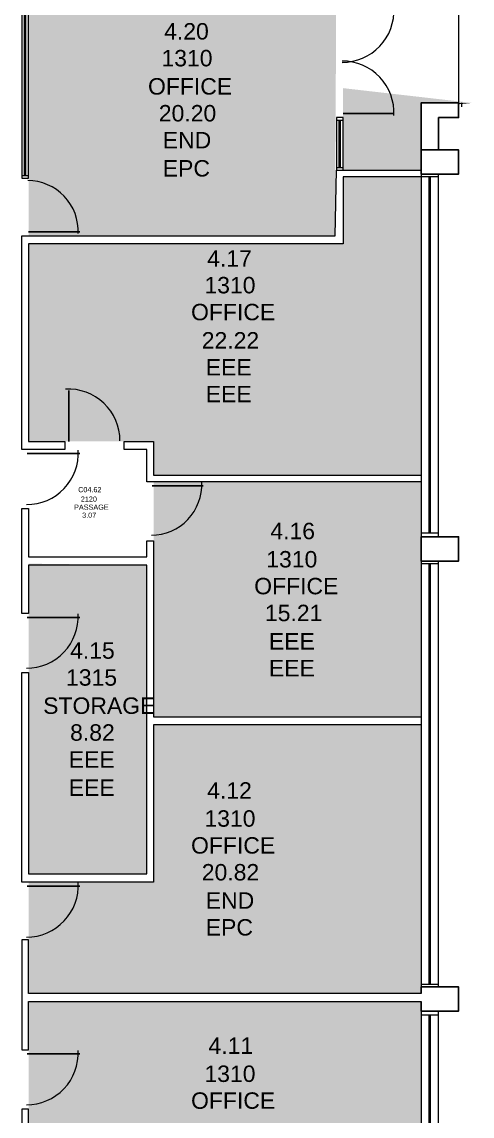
# Model space of a CAD drawing. Header units: millimetres. Extents: x -59 to 47, y 152 to 919.
# Drawn here: x 39.62 to 46.72, y 364.16 to 381.4 of the extents above; entities that cross this region are included whole.
import ezdxf

# ---------------------------------------------------------------- set-up
doc = ezdxf.new("R2010")
doc.units = ezdxf.units.MM
for name, color, linetype in [('PDF_014404$BL', 7, 'Continuous'), ('PDF_014404$DR', 7, 'Continuous'), ('PDF_014404$PL-STAIR', 7, 'Continuous'), ('PDF_014404$WA', 7, 'Continuous'), ('PDF_014404$WA-COL', 7, 'Continuous'), ('PDF_014404$WA-EXT', 7, 'Continuous'), ('PDF_014404$WN', 7, 'Continuous'), ('PDF_Text', 7, 'Continuous')]:
    doc.layers.add(name, color=color, linetype=linetype)
doc.layers.add('PDF_014404$HL-TMP', color=7, linetype='Continuous', true_color=0x800000)
doc.styles.add('PDF ArialMT', font='arial.ttf')

msp = doc.modelspace()

# ---------------------------------------------------------------- linework, layer by layer
at = {"layer": 'PDF_014404$BL', "lineweight": 9}
for points in [[(39.625, 382.303), (39.625, 378.937)], [(39.731, 378.937), (39.731, 382.303)], [(44.578, 379.89), (44.578, 379.064)], [(44.684, 379.064), (44.684, 379.89)], [(45.912, 379.001), (45.912, 373.285)], [(46.187, 373.285), (46.187, 379.001)], [(45.912, 372.904), (45.912, 366.194)], [(46.187, 366.194), (46.187, 372.904)], [(45.912, 365.813), (45.912, 360.098)], [(46.187, 360.098), (46.187, 365.813)]]:
    msp.add_lwpolyline(points, dxfattribs=at)
at = {"layer": 'PDF_014404$DR', "lineweight": 0}
for points in [[(44.684, 379.953), (45.488, 379.953), (44.684, 379.953)], [(39.731, 378.09), (40.535, 378.09), (39.731, 378.09)], [(40.366, 374.788), (40.366, 375.593), (40.366, 374.788)], [(39.71, 374.598), (40.535, 374.598), (39.71, 374.598)], [(41.678, 374.09), (42.482, 374.09), (41.678, 374.09)], [(39.71, 372.015), (40.535, 372.015), (39.71, 372.015)], [(39.71, 367.782), (40.535, 367.782), (39.71, 367.782)], [(39.71, 365.136), (40.535, 365.136), (39.71, 365.136)]]:
    msp.add_lwpolyline(points, dxfattribs=at)
for centre, radius, start, end in [((44.67, 381.576), 0.815, 270, 2.9553), ((44.67, 379.967), 0.815, 357.0447, 90), ((39.717, 378.104), 0.794, 357.0447, 90), ((40.355, 374.799), 0.815, 359.9999, 92.9554), ((39.699, 374.608), 0.815, 269.9999, 2.9554), ((41.664, 374.104), 0.794, 270, 2.9553), ((39.696, 372.029), 0.815, 270, 2.9553), ((39.699, 367.793), 0.815, 269.9999, 2.9554), ((39.696, 365.15), 0.815, 270, 2.9553)]:
    msp.add_arc(centre, radius, start, end, dxfattribs=at)
at = {"layer": 'PDF_014404$HL-TMP', "color": 233, "true_color": 0xe25a9b, "transparency": 33554559}
for points in [[(44.557, 378.027), (39.731, 378.027), (39.731, 382.303)], [(39.731, 382.303), (44.578, 382.303), (44.557, 378.027)], [(44.684, 380.355), (46.716, 380.122), (44.684, 380.122)], [(44.684, 380.122), (45.912, 380.122), (45.912, 380.122)], [(45.912, 380.122), (45.912, 380.122), (44.684, 380.122)], [(45.912, 379.064), (44.684, 379.064), (44.684, 380.122)], [(44.684, 380.122), (45.912, 380.122), (45.912, 379.064)], [(45.912, 380.122), (46.504, 380.122), (46.716, 380.122)], [(45.912, 380.122), (46.716, 380.122), (46.716, 380.122)], [(46.504, 380.122), (46.716, 380.122), (46.504, 380.101)], [(45.912, 379.064), (45.912, 379.064), (44.684, 379.064)], [(44.557, 378.027), (44.557, 378.027), (39.731, 378.027)], [(45.912, 370.322), (41.699, 370.322), (41.699, 370.322)], [(45.912, 370.322), (41.699, 370.322), (45.912, 367.846)], [(41.699, 370.322), (45.912, 367.846), (41.699, 367.846)], [(45.912, 367.846), (41.699, 367.846), (39.731, 367.846)], [(45.912, 366.089), (39.731, 366.089), (39.731, 367.846)], [(39.731, 367.846), (45.912, 367.846), (45.912, 366.089)], [(41.699, 367.846), (45.912, 367.846), (45.912, 367.846)], [(45.912, 366.089), (45.912, 366.089), (39.731, 366.089)]]:
    msp.add_solid(points, dxfattribs=at)
at = {"layer": 'PDF_014404$HL-TMP', "transparency": 33554559}
for points in [[(45.912, 378.958), (44.684, 378.958), (44.684, 378.958)], [(45.912, 378.958), (44.684, 378.958), (45.912, 377.9)], [(44.684, 378.958), (45.912, 377.9), (44.684, 377.9)], [(45.912, 377.9), (44.684, 377.9), (39.731, 377.9)], [(45.912, 377.9), (39.731, 377.9), (45.912, 374.788)], [(39.731, 377.9), (45.912, 374.788), (39.731, 374.788)], [(44.684, 377.9), (45.912, 377.9), (45.912, 377.9)], [(45.912, 374.788), (39.731, 374.788), (41.699, 374.788)], [(39.731, 374.788), (45.912, 374.788), (45.912, 374.788)], [(45.912, 374.259), (41.699, 374.259), (41.699, 374.788)], [(41.699, 374.788), (45.912, 374.788), (45.912, 374.259)], [(45.912, 374.259), (45.912, 374.259), (41.699, 374.259)], [(45.912, 374.153), (41.699, 374.153), (41.699, 374.153)], [(45.912, 370.449), (41.699, 370.449), (41.699, 374.153)], [(41.699, 374.153), (45.912, 374.153), (45.912, 370.449)], [(39.731, 372.862), (41.466, 372.841), (39.731, 372.841)], [(41.593, 372.841), (41.593, 372.841), (39.731, 372.841)], [(41.593, 372.841), (39.731, 372.841), (41.466, 372.841)], [(41.593, 367.973), (39.731, 367.973), (39.731, 372.841)], [(39.731, 372.841), (41.593, 372.841), (41.593, 367.973)], [(45.912, 370.449), (45.912, 370.449), (41.699, 370.449)], [(41.593, 367.973), (41.593, 367.973), (39.731, 367.973)], [(45.912, 365.962), (39.731, 365.962), (39.731, 365.962)], [(45.912, 365.962), (39.731, 365.962), (45.912, 364.692)], [(39.731, 365.962), (45.912, 364.692), (39.731, 364.692)], [(45.912, 364.692), (39.731, 364.692), (45.912, 363.781)], [(39.731, 364.692), (45.912, 363.781), (39.731, 363.781)]]:
    msp.add_solid(points, dxfattribs=at)
at = {"layer": 'PDF_014404$PL-STAIR', "lineweight": 9}
msp.add_lwpolyline([(46.504, 382.303), (46.504, 380.122)], dxfattribs=at)
at = {"layer": 'PDF_014404$WA', "lineweight": 20}
for points in [[(45.912, 378.958), (44.684, 378.958), (44.684, 377.9), (39.731, 377.9), (39.731, 374.788), (40.302, 374.788), (40.302, 374.661), (39.625, 374.661), (39.625, 378.027), (44.557, 378.027), (44.578, 379.064), (45.912, 379.064)], [(45.912, 374.153), (41.593, 374.153), (41.593, 374.661), (41.234, 374.661), (41.234, 374.788), (41.699, 374.788), (41.699, 374.259), (45.912, 374.259)], [(45.912, 370.322), (41.699, 370.322), (41.699, 367.846), (39.625, 367.846), (39.625, 371.148), (39.731, 371.148), (39.731, 367.973), (41.593, 367.973), (41.593, 372.841), (39.731, 372.841), (39.731, 372.079), (39.625, 372.079), (39.625, 373.73), (39.731, 373.73), (39.731, 372.968), (41.593, 372.968), (41.593, 373.222), (41.699, 373.222), (41.699, 370.449), (45.912, 370.449)], [(45.912, 366.089), (39.731, 366.089), (39.731, 366.935), (39.625, 366.935), (39.625, 365.2), (39.731, 365.2), (39.731, 365.962), (45.912, 365.962)], [(45.912, 362.406), (39.731, 362.406), (39.731, 364.268), (39.625, 364.268), (39.625, 362.279), (45.912, 362.279)]]:
    msp.add_lwpolyline(points, dxfattribs=at)
at = {"layer": 'PDF_014404$WA-COL', "lineweight": 25}
for points in [[(45.912, 379.382), (46.504, 379.382), (46.504, 379.001), (45.912, 379.001)], [(45.912, 373.285), (46.504, 373.285), (46.504, 372.904), (45.912, 372.904)]]:
    msp.add_lwpolyline(points, close=True, dxfattribs=at)
msp.add_lwpolyline([(45.912, 366.089), (45.912, 366.194), (46.504, 366.194), (46.504, 365.813), (45.912, 365.813), (45.912, 365.962)], dxfattribs=at)
at = {"layer": 'PDF_014404$WA-EXT', "lineweight": 25}
msp.add_lwpolyline([(46.187, 379.382), (46.187, 379.89), (46.504, 379.89), (46.504, 380.122), (45.912, 380.122), (45.912, 379.382)], dxfattribs=at)
at = {"layer": 'PDF_014404$WN', "lineweight": 0}
for points in [[(39.667, 378.979), (39.667, 382.26)], [(39.688, 378.979), (39.688, 382.26)], [(46.504, 380.101), (46.504, 380.059)], [(46.547, 380.122), (46.547, 380.059)], [(44.684, 379.89), (44.578, 379.89)], [(44.684, 379.847), (44.578, 379.847)], [(44.62, 379.106), (44.62, 379.847)], [(44.641, 379.106), (44.641, 379.847)], [(39.625, 378.979), (39.731, 378.979)], [(44.578, 379.106), (44.684, 379.106)], [(44.578, 379.064), (44.684, 379.064)], [(46.187, 379.001), (45.912, 379.001)], [(39.625, 378.937), (39.731, 378.937)], [(46.187, 378.958), (45.912, 378.958)], [(46.039, 373.349), (46.039, 378.958)], [(46.06, 373.349), (46.06, 378.958)], [(45.912, 373.349), (46.187, 373.349)], [(45.912, 373.285), (46.187, 373.285)], [(46.187, 372.904), (45.912, 372.904)], [(46.187, 372.862), (45.912, 372.862)], [(46.039, 366.237), (46.039, 372.862)], [(46.06, 366.237), (46.06, 372.862)], [(45.912, 366.237), (46.187, 366.237)], [(45.912, 366.194), (46.187, 366.194)], [(46.187, 365.813), (45.912, 365.813)], [(46.187, 365.75), (45.912, 365.75)], [(46.039, 360.141), (46.039, 365.75)], [(46.06, 360.141), (46.06, 365.75)]]:
    msp.add_lwpolyline(points, dxfattribs=at)

# ---------------------------------------------------------------- texts
at = {"layer": 'PDF_Text', "attachment_point": 4, "style": 'PDF ArialMT'}
for s, insert, char_height in [('4.20', (41.865, 381.249), 0.2588), ('1310', (41.823, 380.826), 0.2588), ('OFFICE', (41.611, 380.381), 0.2588), ('20.20', (41.781, 379.958), 0.2588), ('END', (41.844, 379.535), 0.2588), ('EPC', (41.844, 379.09), 0.2588), ('4.17', (42.543, 377.672), 0.2588), ('1310', (42.5, 377.249), 0.2588), ('OFFICE', (42.289, 376.825), 0.2588), ('22.22', (42.458, 376.381), 0.2588), ('EEE', (42.521, 375.957), 0.2588), ('EEE', (42.521, 375.534), 0.2588), ('C04.62', (40.511, 374.028), 0.0815), ('2120', (40.553, 373.879), 0.0815), ('PASSAGE', (40.447, 373.752), 0.0815), ('3.07', (40.574, 373.625), 0.0815), ('4.16', (43.538, 373.375), 0.2588), ('1310', (43.474, 372.93), 0.2588), ('OFFICE', (43.284, 372.507), 0.2588), ('15.21', (43.453, 372.084), 0.2588), ('EEE', (43.516, 371.639), 0.2588), ('4.15', (40.384, 371.491), 0.2588), ('EEE', (43.516, 371.216), 0.2588), ('1315', (40.32, 371.067), 0.2588), ('STORAGE', (39.96, 370.623), 0.2588), ('8.82', (40.384, 370.2), 0.2588), ('EEE', (40.362, 369.776), 0.2588), ('EEE', (40.362, 369.332), 0.2588), ('4.12', (42.543, 369.289), 0.2588), ('1310', (42.5, 368.845), 0.2588), ('OFFICE', (42.289, 368.421), 0.2588), ('20.82', (42.458, 367.998), 0.2588), ('END', (42.521, 367.554), 0.2588), ('EPC', (42.521, 367.13), 0.2588), ('4.11', (42.564, 365.267), 0.2588), ('1310', (42.5, 364.823), 0.2588), ('OFFICE', (42.289, 364.4), 0.2588)]:
    msp.add_mtext(s, dxfattribs=dict(at, insert=insert, char_height=char_height))

doc.saveas('drawing.dxf')
